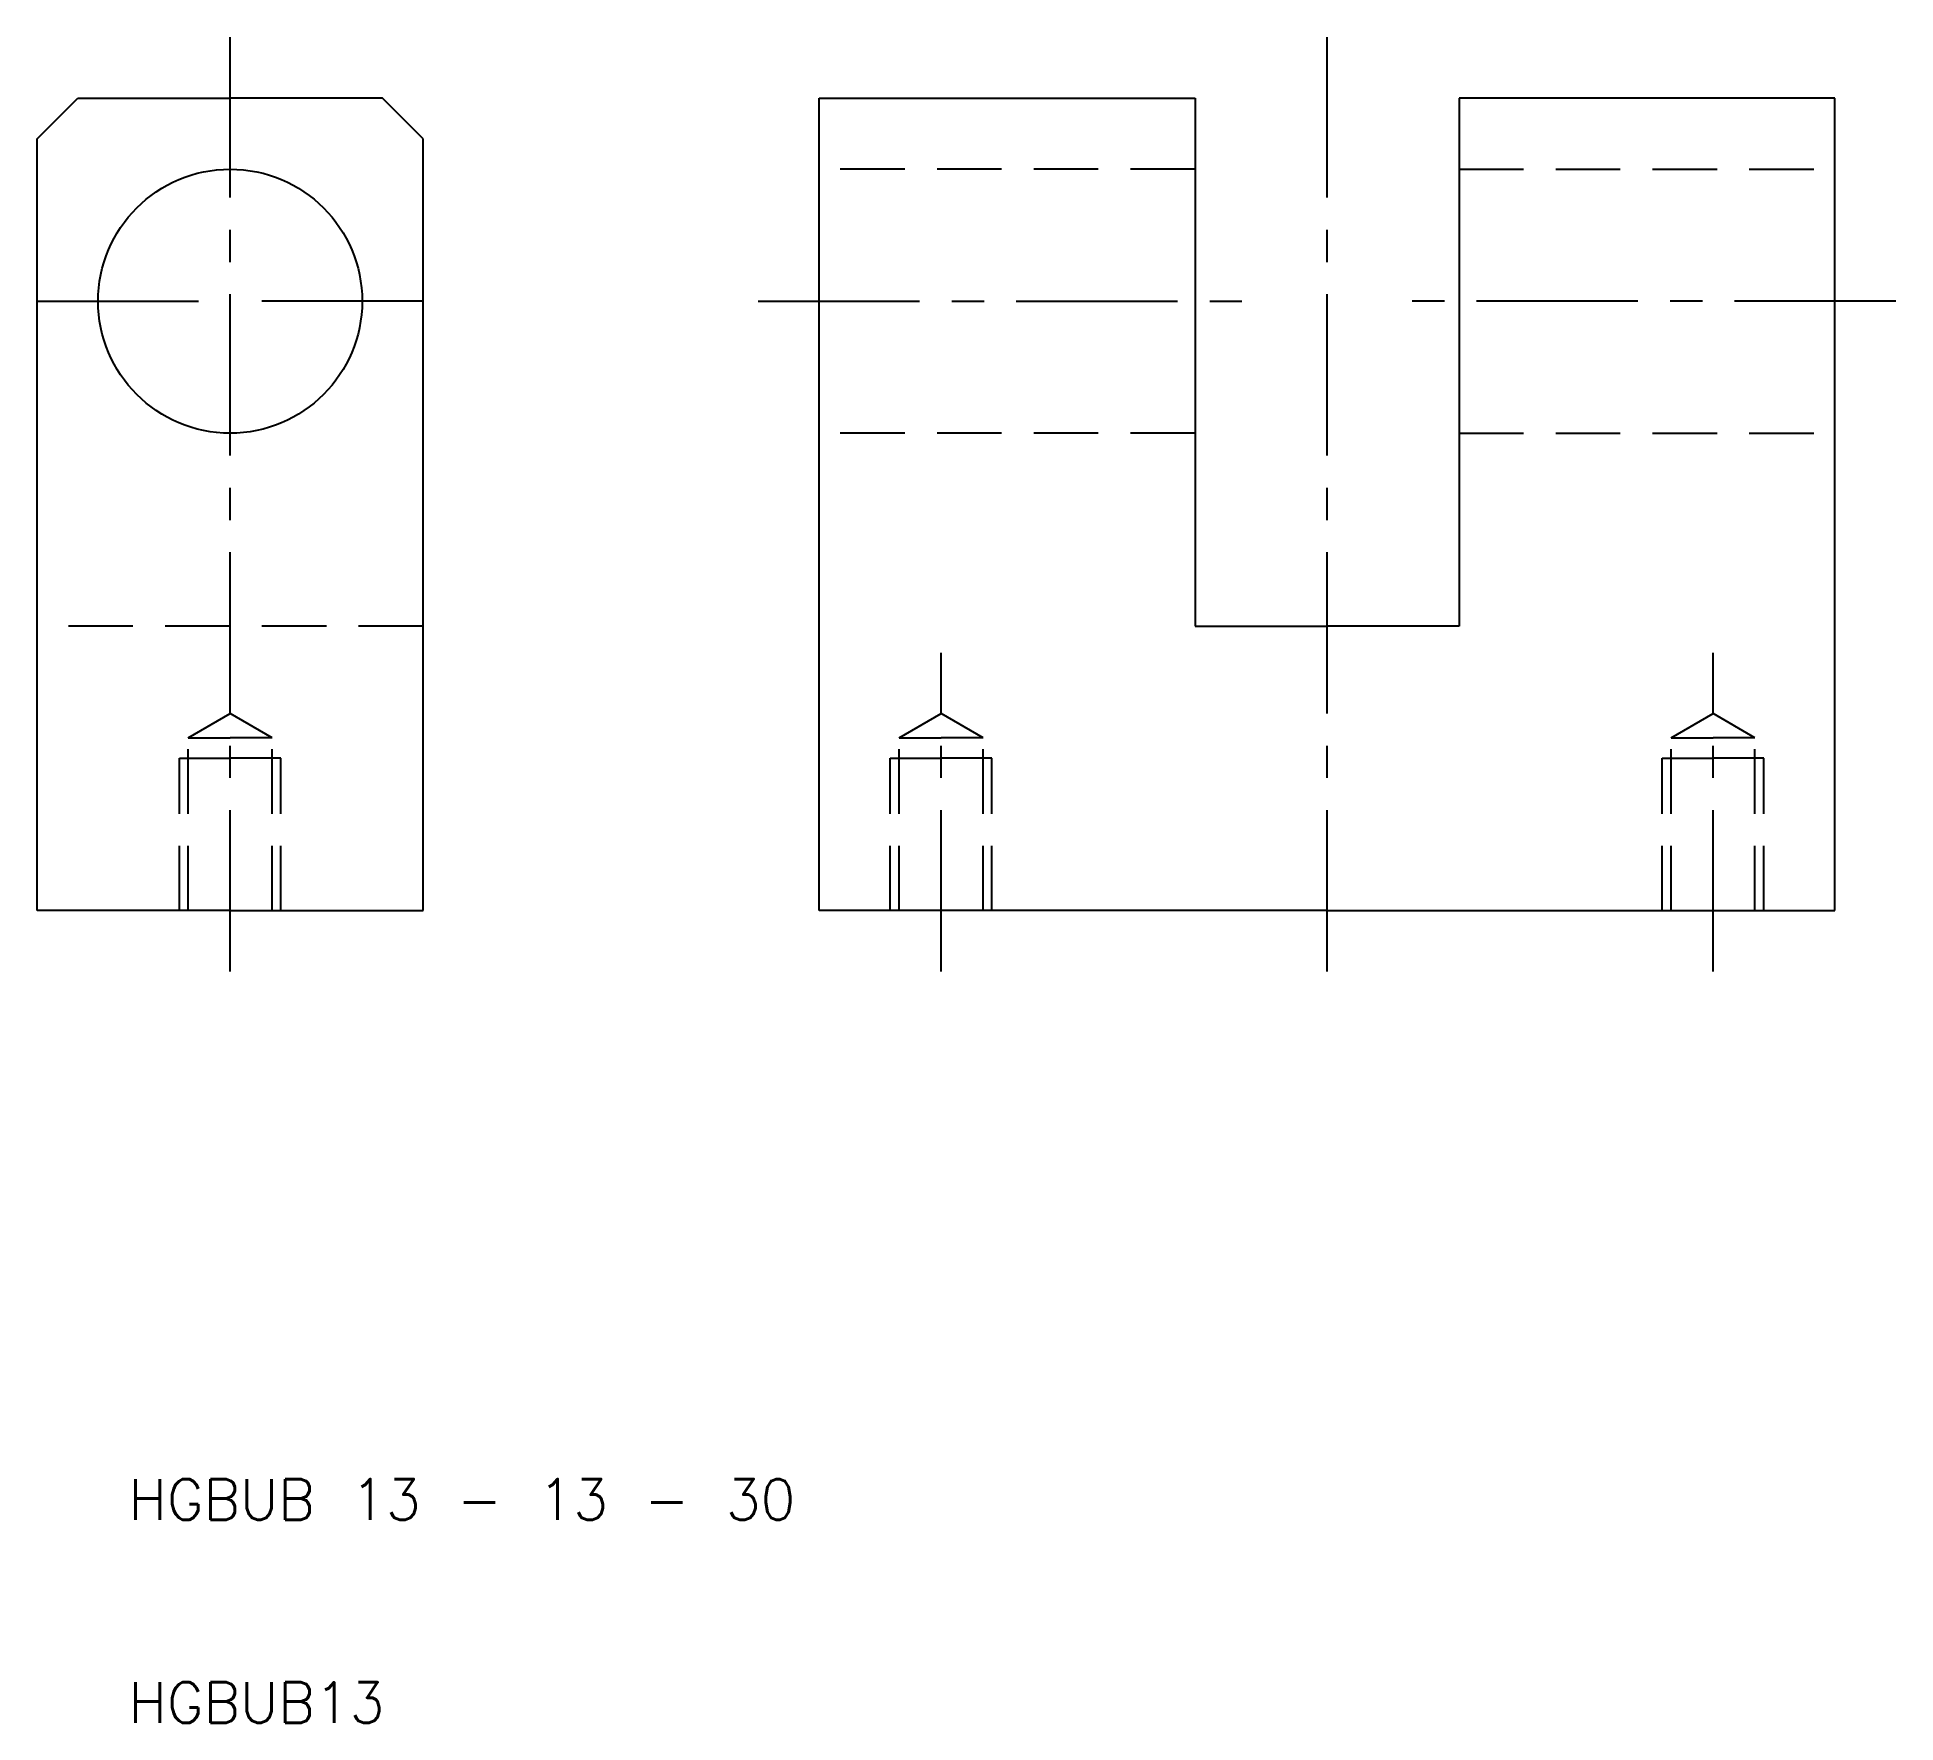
# Model space of a CAD drawing. Extents: x 5.5 to 97, y 10 to 93.
import ezdxf

# ---------------------------------------------------------------- set-up
doc = ezdxf.new("R2010")
doc.units = 0
doc.header["$LTSCALE"] = 0.25
doc.linetypes.add('CENTER', pattern=[50.8, 31.75, -6.35, 6.35, -6.35])
doc.linetypes.add('DASHED', pattern=[19.05, 12.7, -6.35])
doc.layers.get('0').update_dxf_attribs({"linetype": 'CONTINUOUS'})
doc.layers.add('CENTER', color=1, linetype='CENTER')
doc.styles.get("Standard").update_dxf_attribs({"font": 'txt.shx', "bigfont": 'extfont.shx'})

msp = doc.modelspace()

# ---------------------------------------------------------------- linework, layer by layer
for p, q in [((5.5, 88), (7.5, 90)), ((7.5, 90), (15, 90)), ((22.5, 90), (15, 90)), ((24.5, 88), (22.5, 90)), ((44, 50), (44, 90)), ((44, 90), (62.5, 90)), ((62.5, 90), (62.5, 64)), ((94, 90), (75.5, 90)), ((75.5, 90), (75.5, 64)), ((94, 50), (94, 90)), ((5.5, 50), (5.5, 88)), ((24.5, 50), (24.5, 88)), ((62.5, 64), (69, 64)), ((75.5, 64), (69, 64)), ((15, 50), (5.5, 50)), ((15, 50), (24.5, 50)), ((69, 50), (44, 50)), ((69, 50), (94, 50))]:
    msp.add_line(p, q)
at = {"color": 3, "linetype": 'DASHED'}
for p, q in [((62.5, 86.5), (44, 86.5)), ((75.5, 86.5), (94, 86.5)), ((62.5, 73.5), (44, 73.5)), ((75.5, 73.5), (94, 73.5)), ((24.5, 64), (5.5, 64)), ((12.933, 58.5), (15, 59.693)), ((17.067, 58.5), (15, 59.693)), ((47.933, 58.5), (50, 59.693)), ((52.067, 58.5), (50, 59.693)), ((85.933, 58.5), (88, 59.693)), ((90.067, 58.5), (88, 59.693)), ((12.933, 50), (12.933, 58.5)), ((12.933, 58.5), (15, 58.5)), ((17.067, 58.5), (15, 58.5)), ((17.067, 50), (17.067, 58.5)), ((47.933, 50), (47.933, 58.5)), ((47.933, 58.5), (50, 58.5)), ((52.067, 58.5), (50, 58.5)), ((52.067, 50), (52.067, 58.5)), ((85.933, 50), (85.933, 58.5)), ((85.933, 58.5), (88, 58.5)), ((90.067, 58.5), (88, 58.5)), ((90.067, 50), (90.067, 58.5)), ((12.5, 50), (12.5, 57.5)), ((12.5, 57.5), (15, 57.5)), ((17.5, 57.5), (15, 57.5)), ((17.5, 50), (17.5, 57.5)), ((47.5, 50), (47.5, 57.5)), ((47.5, 57.5), (50, 57.5)), ((52.5, 57.5), (50, 57.5)), ((52.5, 50), (52.5, 57.5)), ((85.5, 50), (85.5, 57.5)), ((85.5, 57.5), (88, 57.5)), ((90.5, 57.5), (88, 57.5)), ((90.5, 50), (90.5, 57.5))]:
    msp.add_line(p, q, dxfattribs=at)
msp.add_circle((15, 80), 6.5)
at = {"layer": 'CENTER', "color": 1, "linetype": 'CENTER'}
for p, q in [((15, 47), (15, 93)), ((69, 47), (69, 93)), ((5.5, 80), (15, 80)), ((24.5, 80), (15, 80)), ((41, 80), (65.5, 80)), ((97, 80), (72.5, 80)), ((50, 47), (50, 62.693)), ((88, 47), (88, 62.693))]:
    msp.add_line(p, q, dxfattribs=at)

# ---------------------------------------------------------------- texts
for s, p in [('HGBUB 13 - 13 - 30', (10, 20)), ('HGBUB13', (10, 10))]:
    msp.add_text(s, height=2).set_placement(p)

doc.saveas('drawing.dxf')
